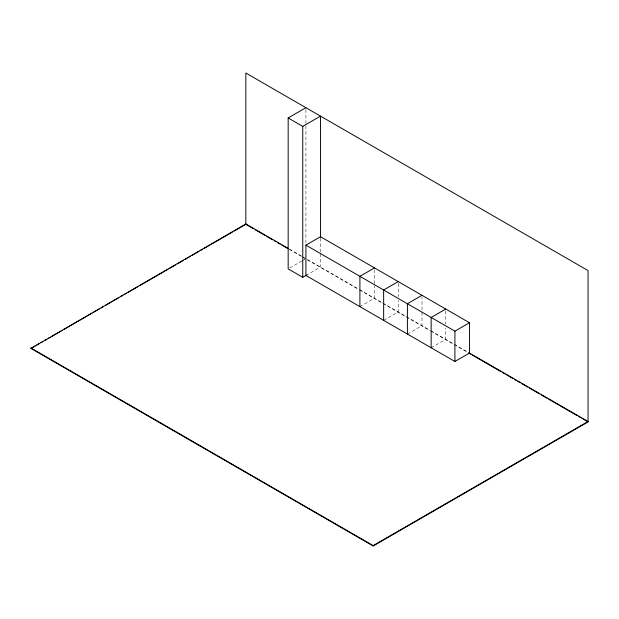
<?xml version="1.0" encoding="UTF-8"?>
<svg xmlns="http://www.w3.org/2000/svg" width="619" height="619" viewBox="0 0 619 619"><rect width="100%" height="100%" fill="white"/><g stroke="black" fill="none" stroke-linecap="round" stroke-linejoin="round"><path stroke-width="0.46" stroke-dasharray="3.1 2.32" d="M289.777 267.95L301.886 260.963M302.691 260.498L305.113 259.098M305.918 275.47L320.503 267.052L320.503 253.597M359.902 306.637L374.487 298.219L374.487 285.901M383.648 320.356L398.234 311.93L398.234 300.555M407.403 334.067L421.988 325.648L421.988 297.213M431.157 347.777L445.742 339.359L445.742 327.985M289.344 249.062L301.894 256.312M302.737 256.792L358.796 289.158M359.538 289.591L382.217 302.683M382.674 302.946L430.182 330.376M430.747 330.701L469.496 353.07M289.344 249.465L301.894 256.707M302.737 257.195L358.796 289.56M359.631 290.04L382.217 303.086M383.06 303.565L429.911 330.616M430.747 331.103L453.34 344.149M454.176 344.628L468.405 352.838M445.742 310.924L445.742 324.194M398.234 283.502L398.234 296.772M374.487 269.783L374.487 284.949M320.503 238.214L320.503 252.629M305.918 109.625L305.918 125.007M305.918 125.967L305.918 243.252"/><path stroke-width="0.93" d="M306.784 274.975L302.753 277.304L288.168 268.878L288.168 117.95L305.918 107.706M288.168 117.95L302.753 126.377L320.503 116.124L320.503 237.255M234.129 231.104L245.836 224.341L245.836 73.019L588.05 270.588L588.05 421.918L373.164 545.981L30.95 348.412L245.836 223.946L288.508 248.583M30.95 348.412L35.128 345.998M36.8 345.031L39.314 343.584M40.986 342.617L42.657 341.649M44.328 340.682L46.835 339.235M48.506 338.268L50.178 337.309M51.857 336.341L61.885 330.546M63.556 329.579L91.991 313.168M93.662 312.2L99.512 308.827M101.183 307.86L103.698 306.413M105.369 305.446L111.219 302.064M112.89 301.097L118.747 297.724M120.419 296.756L122.926 295.309M124.597 294.342L126.268 293.375M127.94 292.408L137.975 286.62M139.646 285.653L168.074 269.242M169.753 268.275L175.603 264.893M177.274 263.926L183.131 260.553M184.802 259.585L187.309 258.138M188.981 257.171L190.652 256.204M192.323 255.237L199.016 251.376M200.688 250.409L202.359 249.449M204.03 248.482L209.887 245.101M211.559 244.134L232.458 232.071M305.918 245.147L320.503 236.729L469.496 322.747L469.496 353.07L454.911 361.488L305.918 275.47L305.918 245.147L454.911 331.165L469.496 322.747M374.487 267.888L359.902 276.314L359.902 306.637M398.234 281.606L383.648 290.025L383.648 320.356M421.988 295.317L407.403 303.736L407.403 334.067M445.742 309.028L431.157 317.454L431.157 347.777M30.95 348.01L373.164 545.587L588.05 421.516L469.241 352.923M245.836 224.341L253.372 228.69M255.043 229.657L265.079 235.452M266.758 236.419L272.615 239.801M274.287 240.768L275.958 241.735M277.629 242.702L280.144 244.149M281.815 245.116L287.673 248.498M469.241 353.325L470.912 354.292M472.583 355.252L501.034 371.679M502.705 372.646L505.22 374.093M506.891 375.06L512.749 378.441M514.42 379.408L516.091 380.376M517.77 381.343L520.277 382.79M521.949 383.757L527.806 387.138M529.477 388.105L539.52 393.901M541.192 394.868L547.049 398.249M548.728 399.216L577.171 415.635M578.85 416.602L581.357 418.057M583.028 419.017L588.05 421.918M454.911 331.165L454.911 361.488M373.164 545.587L373.164 545.981M302.753 126.377L302.753 277.304"/></g></svg>
